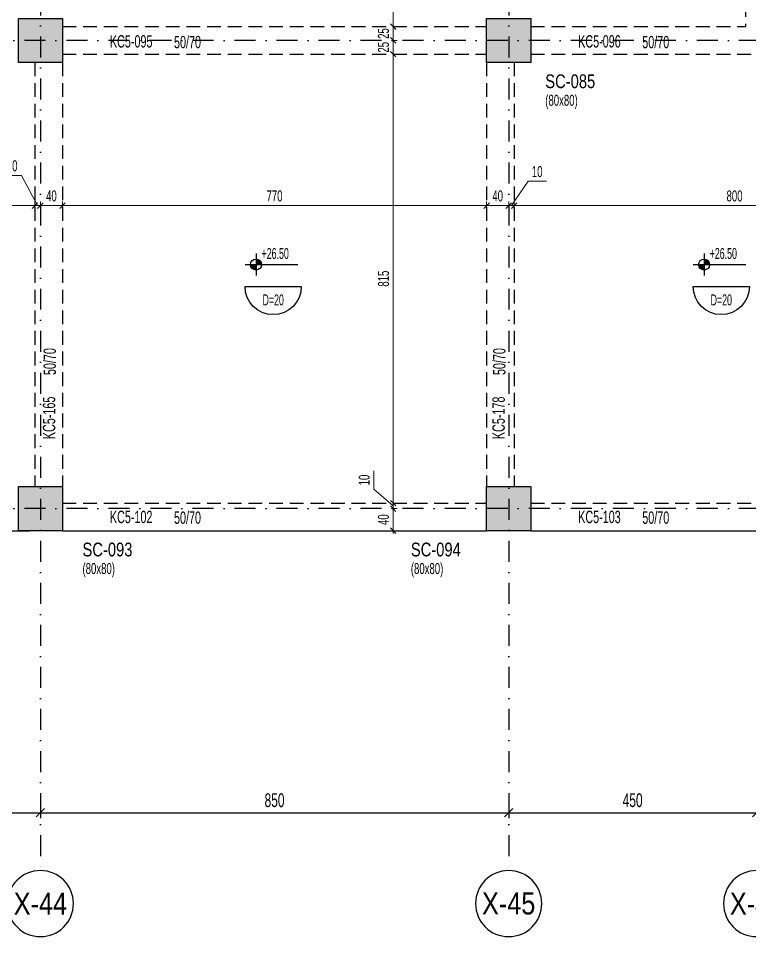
# Model space of a CAD drawing. Header units: millimetres. Extents: x -10495 to 38910, y -777 to 43288.
# Drawn here: x 3360 to 4687, y -777 to 890 of the extents above; entities that cross this region are included whole.
import ezdxf
from ezdxf.enums import TextEntityAlignment as Align

# ---------------------------------------------------------------- set-up
doc = ezdxf.new("R2010")
doc.units = ezdxf.units.MM
doc.header["$LTSCALE"] = 100
doc.header["$PDSIZE"] = -100
doc.linetypes.add('DASHDOT', pattern=[25.4, 12.7, -6.35, 0, -6.35])
doc.linetypes.add('HIDDEN', pattern=[0.375, 0.25, -0.125])
for name, color, linetype in [('AKS BALON_ULK', 9, 'Continuous'), ('AKS YAZI_ULK', 20, 'Continuous'), ('AKS_ULK', 8, 'DASHDOT'), ('KOLON-PERDE CEKIRDEK_ULK', 4, 'Continuous'), ('KOT_ULK', 7, 'Continuous'), ('OLCU DIS_ULK', 7, 'Continuous'), ('PARAPET_ULK', 248, 'Continuous'), ('TARAMA SOLID_ULK', 251, 'Continuous')]:
    doc.layers.add(name, color=color, linetype=linetype)
for name, color, linetype, lineweight in [('DOSEME ISMI_ULK', 244, 'Continuous', 25), ('KIRIS BOYUT_ULK', 232, 'Continuous', 13), ('KIRIS CIZGI DUZ_ULK', 41, 'Continuous', 25), ('KIRIS CIZGI KESIK_ULK', 41, 'HIDDEN', 25), ('KIRIS ISIM_ULK', 221, 'Continuous', 13), ('KOLON BOYUT_ULK', 255, 'Continuous', 13), ('KOLON ISIM_ULK', 91, 'Continuous', 13), ('OLCU IC_ULK', 146, 'Continuous', 18)]:
    doc.layers.add(name, color=color, linetype=linetype, lineweight=lineweight)
doc.styles.add('ULK-SIMPLXTW.shx', font='ARIALN.TTF')
doc.styles.add('ulkr-simplxtw.shx', font='ulkr-simplxtw.shx', dxfattribs={"width": 0.65})
doc.dimstyles.new('1-100-DIS_ULK', dxfattribs={"dimscale": 100, "dimtxt": 0.25, "dimasz": 0.15, "dimexe": 0.1, "dimexo": 0.1, "dimgap": 0.1, "dimtad": 1, "dimdec": 0, "dimzin": 9, "dimdsep": 46, "dimtxsty": 'ulkr-simplxtw.shx', "dimblk": 'OBLIQUE', "dimcen": 0.1, "dimdle": 0.11, "dimclrd": 256, "dimclre": 256, "dimclrt": 3, "dimadec": 0, "dimazin": 0, "dimtfac": 1, "dimtdec": 0, "dimtix": 1, "dimtmove": 1, "dimatfit": 3, "dimldrblk": 'OBLIQUE', "dimfxl": 1, "dimtolj": 1, "dimtzin": 12, "dimarcsym": 0})
doc.dimstyles.new('1-100-IC_ULK', dxfattribs={"dimscale": 10, "dimtxt": 2, "dimasz": 1, "dimexe": 0.75, "dimexo": 1, "dimgap": 0.75, "dimtad": 1, "dimdec": 1, "dimzin": 9, "dimdsep": 46, "dimtxsty": 'ulkr-simplxtw.shx', "dimblk": 'OBLIQUE', "dimcen": 0.1, "dimdle": 0.5, "dimclrd": 146, "dimclre": 146, "dimclrt": 2, "dimadec": 0, "dimazin": 2, "dimtfac": 1, "dimtdec": 1, "dimtix": 1, "dimtmove": 2, "dimatfit": 3, "dimldrblk": 'OBLIQUE', "dimfxl": 1, "dimtolj": 1, "dimtzin": 0, "dimlwd": -1, "dimlwe": -1, "dimarcsym": 0})

# ---------------------------------------------------------------- blocks, each defined once
blk = doc.blocks.new('AKS SEMBOL_ULK')
at = {"layer": 'AKS BALON_ULK', "linetype": 'ByBlock'}
blk.add_circle((0, -41.2), 60, dxfattribs=at)
at = {"layer": 'AKS YAZI_ULK', "style": 'ULK-SIMPLXTW.shx'}
blk.add_attdef('1', text='', height=40, dxfattribs=at).set_placement((0, -41.2), align=Align.MIDDLE)
blk = doc.blocks.new('_Oblique')
at = {"color": 0, "linetype": 'ByBlock', "lineweight": -2}
blk.add_line((-0.5, -0.5), (0.5, 0.5), dxfattribs=at)
blk = doc.blocks.new('*D1397')
at = {"layer": 'Defpoints', "color": 0, "transparency": 16777216}
for p in [(2550, -531.9), (3400, -531.9), (3400, -551.9)]:
    blk.add_point(p, dxfattribs=at)
at = {"layer": 'OLCU DIS_ULK', "lineweight": -2, "transparency": 16777216}
for p, q in [((2550, -541.9), (2550, -561.9)), ((3400, -541.9), (3400, -561.9)), ((2539, -551.9), (3411, -551.9))]:
    blk.add_line(p, q, dxfattribs=at)
at = {"layer": 'OLCU DIS_ULK', "lineweight": -2, "transparency": 16777216, "xscale": 15, "yscale": 15, "zscale": 15, "rotation": 180}
blk.add_blockref('_Oblique', (2550, -551.9), dxfattribs=at)
at = {"layer": 'OLCU DIS_ULK', "lineweight": -2, "transparency": 16777216, "xscale": 15, "yscale": 15, "zscale": 15}
blk.add_blockref('_Oblique', (3400, -551.9), dxfattribs=at)
at = {"layer": 'OLCU DIS_ULK', "color": 3, "transparency": 16777216, "insert": (2975, -529.4), "char_height": 25, "attachment_point": 5, "style": 'ulkr-simplxtw.shx'}
blk.add_mtext('\\A1;850', dxfattribs=at)
blk = doc.blocks.new('*D1400')
at = {"layer": 'Defpoints', "color": 0, "transparency": 16777216}
for p in [(3400, -531.9), (4250, -531.9), (4250, -551.9)]:
    blk.add_point(p, dxfattribs=at)
at = {"layer": 'OLCU DIS_ULK', "lineweight": -2, "transparency": 16777216}
for p, q in [((3400, -541.9), (3400, -561.9)), ((4250, -541.9), (4250, -561.9)), ((3389, -551.9), (4261, -551.9))]:
    blk.add_line(p, q, dxfattribs=at)
at = {"layer": 'OLCU DIS_ULK', "lineweight": -2, "transparency": 16777216, "xscale": 15, "yscale": 15, "zscale": 15, "rotation": 180}
blk.add_blockref('_Oblique', (3400, -551.9), dxfattribs=at)
at = {"layer": 'OLCU DIS_ULK', "lineweight": -2, "transparency": 16777216, "xscale": 15, "yscale": 15, "zscale": 15}
blk.add_blockref('_Oblique', (4250, -551.9), dxfattribs=at)
at = {"layer": 'OLCU DIS_ULK', "color": 3, "transparency": 16777216, "insert": (3825, -529.4), "char_height": 25, "attachment_point": 5, "style": 'ulkr-simplxtw.shx'}
blk.add_mtext('\\A1;850', dxfattribs=at)
blk = doc.blocks.new('*D1403')
at = {"layer": 'Defpoints', "color": 0, "transparency": 16777216}
for p in [(4250, -531.9), (4700, -531.9), (4700, -551.9)]:
    blk.add_point(p, dxfattribs=at)
at = {"layer": 'OLCU DIS_ULK', "lineweight": -2, "transparency": 16777216}
for p, q in [((4250, -541.9), (4250, -561.9)), ((4700, -541.9), (4700, -561.9)), ((4239, -551.9), (4711, -551.9))]:
    blk.add_line(p, q, dxfattribs=at)
at = {"layer": 'OLCU DIS_ULK', "lineweight": -2, "transparency": 16777216, "xscale": 15, "yscale": 15, "zscale": 15, "rotation": 180}
blk.add_blockref('_Oblique', (4250, -551.9), dxfattribs=at)
at = {"layer": 'OLCU DIS_ULK', "lineweight": -2, "transparency": 16777216, "xscale": 15, "yscale": 15, "zscale": 15}
blk.add_blockref('_Oblique', (4700, -551.9), dxfattribs=at)
at = {"layer": 'OLCU DIS_ULK', "color": 3, "transparency": 16777216, "insert": (4475, -529.4), "char_height": 25, "attachment_point": 5, "style": 'ulkr-simplxtw.shx'}
blk.add_mtext('\\A1;450', dxfattribs=at)
blk = doc.blocks.new('*U20')
at = {"layer": 'KOT_ULK'}
h = blk.add_hatch(color=251, dxfattribs=at)
h.dxf.hatch_style = 1
h.paths.add_polyline_path([(0, 0), (-10, 0, 0.414214), (0, -10)])
h = blk.add_hatch(color=251, dxfattribs=at)
h.dxf.hatch_style = 1
h.paths.add_polyline_path([(10, 0, 0.414214), (0, 10), (0, 0)])
at = {"layer": 'KOT_ULK', "color": 12}
for p, q in [((0, 20), (0, -20)), ((-20, 0), (75.6, 0))]:
    blk.add_line(p, q, dxfattribs=at)
blk.add_circle((0, 0), 10, dxfattribs=at)
at = {"layer": 'KOT_ULK', "style": 'ulkr-simplxtw.shx', "width": 0.6}
for tag, p in [('6', (10, 145)), ('5', (10, 118)), ('4', (10, 91)), ('3', (10, 64)), ('2', (10, 37)), ('1', (10, 10))]:
    blk.add_attdef(tag, p, '', height=20, dxfattribs=at)
at = {"layer": 'KOT_ULK', "color": 242, "style": 'ulkr-simplxtw.shx', "width": 0.65}
blk.add_attdef('NOT', text='', height=20, dxfattribs=at).set_placement((14.8, -10), align=Align.TOP_LEFT)
blk = doc.blocks.new('Döşeme kalınğı_ULK')
at = {"layer": 'DOSEME ISMI_ULK', "color": 12}
blk.add_lwpolyline([(51, 0, -1), (-51, 0)], format="xyb", close=True, dxfattribs=at)
at = {"layer": 'DOSEME ISMI_ULK', "style": 'ulkr-simplxtw.shx', "width": 0.6}
blk.add_attdef('1', text='', height=20, dxfattribs=at).set_placement((0, -14.2), align=Align.TOP_CENTER)
blk = doc.blocks.new('*U31')
at = {"layer": 'KOLON BOYUT_ULK', "style": 'ulkr-simplxtw.shx', "width": 0.65}
blk.add_attdef('2', text='', height=20, dxfattribs=at).set_placement((0, -37), align=Align.TOP_LEFT)
at = {"layer": 'KOLON ISIM_ULK', "style": 'ulkr-simplxtw.shx', "width": 0.8}
blk.add_attdef('1', text='', height=25, dxfattribs=at).set_placement((0, 0), align=Align.TOP_LEFT)
blk = doc.blocks.new('*D1324')
at = {"layer": 'Defpoints', "color": 0, "transparency": 16777216}
for p in [(4015.3, 0), (4040.3, 0), (4015.3, -40)]:
    blk.add_point(p, dxfattribs=at)
at = {"layer": 'OLCU IC_ULK', "color": 146, "transparency": 16777216}
blk.add_line((4040.3, -45), (4040.3, 5), dxfattribs=at)
at = {"layer": 'OLCU IC_ULK', "color": 146, "linetype": 'Continuous', "transparency": 16777216}
for p, q in [((4040.3, 0), (4047.8, 0)), ((4040.3, -40), (4047.8, -40))]:
    blk.add_line(p, q, dxfattribs=at)
at = {"layer": 'OLCU IC_ULK', "color": 146, "transparency": 16777216, "xscale": 10, "yscale": 10, "zscale": 10}
for p, rotation in [((4040.3, 0), 90), ((4040.3, -40), 270)]:
    blk.add_blockref('_Oblique', p, dxfattribs=dict(at, rotation=rotation))
at = {"layer": 'OLCU IC_ULK', "color": 2, "transparency": 16777216, "insert": (4022.8, -20), "char_height": 20, "attachment_point": 5, "rotation": 90, "style": 'ulkr-simplxtw.shx'}
blk.add_mtext('\\A1;40', dxfattribs=at)
blk = doc.blocks.new('*D1325')
at = {"layer": 'Defpoints', "color": 0, "transparency": 16777216}
for p in [(4015.3, 10), (4015.3, 0), (4040.3, 10)]:
    blk.add_point(p, dxfattribs=at)
at = {"layer": 'OLCU IC_ULK', "color": 146, "transparency": 16777216}
for p, q in [((4005.3, 35.2), (4005.3, 68.8)), ((4040.3, 5), (4005.3, 35.2)), ((4040.3, 10), (4040.3, 20)), ((4040.3, 0), (4040.3, 10)), ((4040.3, 0), (4040.3, 10)), ((4040.3, 0), (4040.3, -10))]:
    blk.add_line(p, q, dxfattribs=at)
at = {"layer": 'OLCU IC_ULK', "color": 146, "linetype": 'Continuous', "transparency": 16777216}
for p, q in [((4040.3, 10), (4047.8, 10)), ((4040.3, 0), (4047.8, 0))]:
    blk.add_line(p, q, dxfattribs=at)
at = {"layer": 'OLCU IC_ULK', "color": 146, "transparency": 16777216, "xscale": 10, "yscale": 10, "zscale": 10}
for p, rotation in [((4040.3, 10), 270), ((4040.3, 0), 90)]:
    blk.add_blockref('_Oblique', p, dxfattribs=dict(at, rotation=rotation))
at = {"layer": 'OLCU IC_ULK', "color": 2, "transparency": 16777216, "insert": (3987.8, 52), "char_height": 20, "attachment_point": 5, "rotation": 90, "style": 'ulkr-simplxtw.shx'}
blk.add_mtext('\\A1;10', dxfattribs=at)
blk = doc.blocks.new('*D1326')
at = {"layer": 'Defpoints', "color": 0, "transparency": 16777216}
for p in [(4015.3, 825), (4040.3, 825), (4015.3, 10)]:
    blk.add_point(p, dxfattribs=at)
at = {"layer": 'OLCU IC_ULK', "color": 146, "transparency": 16777216}
blk.add_line((4040.3, 5), (4040.3, 830), dxfattribs=at)
at = {"layer": 'OLCU IC_ULK', "color": 146, "linetype": 'Continuous', "transparency": 16777216}
for p, q in [((4040.3, 825), (4047.8, 825)), ((4040.3, 10), (4047.8, 10))]:
    blk.add_line(p, q, dxfattribs=at)
at = {"layer": 'OLCU IC_ULK', "color": 146, "transparency": 16777216, "xscale": 10, "yscale": 10, "zscale": 10}
for p, rotation in [((4040.3, 825), 90), ((4040.3, 10), 270)]:
    blk.add_blockref('_Oblique', p, dxfattribs=dict(at, rotation=rotation))
at = {"layer": 'OLCU IC_ULK', "color": 2, "transparency": 16777216, "insert": (4022.8, 417.5), "char_height": 20, "attachment_point": 5, "rotation": 90, "style": 'ulkr-simplxtw.shx'}
blk.add_mtext('\\A1;815', dxfattribs=at)
blk = doc.blocks.new('*D1327')
at = {"layer": 'Defpoints', "color": 0, "transparency": 16777216}
for p in [(4015.3, 850), (4040.3, 850), (4015.3, 825)]:
    blk.add_point(p, dxfattribs=at)
at = {"layer": 'OLCU IC_ULK', "color": 146, "transparency": 16777216}
for p, q in [((4040.3, 850), (4040.3, 860)), ((4040.3, 825), (4040.3, 850)), ((4040.3, 825), (4040.3, 815))]:
    blk.add_line(p, q, dxfattribs=at)
at = {"layer": 'OLCU IC_ULK', "color": 146, "linetype": 'Continuous', "transparency": 16777216}
for p, q in [((4040.3, 850), (4047.8, 850)), ((4040.3, 825), (4047.8, 825))]:
    blk.add_line(p, q, dxfattribs=at)
at = {"layer": 'OLCU IC_ULK', "color": 146, "transparency": 16777216, "xscale": 10, "yscale": 10, "zscale": 10}
for p, rotation in [((4040.3, 850), 270), ((4040.3, 825), 90)]:
    blk.add_blockref('_Oblique', p, dxfattribs=dict(at, rotation=rotation))
at = {"layer": 'OLCU IC_ULK', "color": 2, "transparency": 16777216, "insert": (4022.8, 837.5), "char_height": 20, "attachment_point": 5, "rotation": 90, "style": 'ulkr-simplxtw.shx'}
blk.add_mtext('\\A1;25', dxfattribs=at)
blk = doc.blocks.new('*D1328')
at = {"layer": 'Defpoints', "color": 0, "transparency": 16777216}
for p in [(4015.3, 875), (4040.3, 875), (4015.3, 850)]:
    blk.add_point(p, dxfattribs=at)
at = {"layer": 'OLCU IC_ULK', "color": 146, "transparency": 16777216}
for p, q in [((4040.3, 875), (4040.3, 885)), ((4040.3, 850), (4040.3, 875)), ((4040.3, 850), (4040.3, 840))]:
    blk.add_line(p, q, dxfattribs=at)
at = {"layer": 'OLCU IC_ULK', "color": 146, "linetype": 'Continuous', "transparency": 16777216}
for p, q in [((4040.3, 875), (4047.8, 875)), ((4040.3, 850), (4047.8, 850))]:
    blk.add_line(p, q, dxfattribs=at)
at = {"layer": 'OLCU IC_ULK', "color": 146, "transparency": 16777216, "xscale": 10, "yscale": 10, "zscale": 10}
for p, rotation in [((4040.3, 875), 270), ((4040.3, 850), 90)]:
    blk.add_blockref('_Oblique', p, dxfattribs=dict(at, rotation=rotation))
at = {"layer": 'OLCU IC_ULK', "color": 2, "transparency": 16777216, "insert": (4022.8, 862.5), "char_height": 20, "attachment_point": 5, "rotation": 90, "style": 'ulkr-simplxtw.shx'}
blk.add_mtext('\\A1;25', dxfattribs=at)
blk = doc.blocks.new('*D1329')
at = {"layer": 'Defpoints', "color": 0, "transparency": 16777216}
for p in [(4015.3, 1330), (4040.3, 1330), (4015.3, 875)]:
    blk.add_point(p, dxfattribs=at)
at = {"layer": 'OLCU IC_ULK', "color": 146, "transparency": 16777216}
blk.add_line((4040.3, 870), (4040.3, 1335), dxfattribs=at)
at = {"layer": 'OLCU IC_ULK', "color": 146, "linetype": 'Continuous', "transparency": 16777216}
for p, q in [((4040.3, 1330), (4047.8, 1330)), ((4040.3, 875), (4047.8, 875))]:
    blk.add_line(p, q, dxfattribs=at)
at = {"layer": 'OLCU IC_ULK', "color": 146, "transparency": 16777216, "xscale": 10, "yscale": 10, "zscale": 10}
for p, rotation in [((4040.3, 1330), 90), ((4040.3, 875), 270)]:
    blk.add_blockref('_Oblique', p, dxfattribs=dict(at, rotation=rotation))
at = {"layer": 'OLCU IC_ULK', "color": 2, "transparency": 16777216, "insert": (4022.8, 1102.5), "char_height": 20, "attachment_point": 5, "rotation": 90, "style": 'ulkr-simplxtw.shx'}
blk.add_mtext('\\A1;455', dxfattribs=at)
blk = doc.blocks.new('*D1311')
at = {"layer": 'Defpoints', "color": 0, "transparency": 16777216}
for p in [(3390, 550.1), (2560, 515.5), (3390, 515.5)]:
    blk.add_point(p, dxfattribs=at)
at = {"layer": 'OLCU IC_ULK', "color": 146, "transparency": 16777216}
blk.add_line((2555, 550.1), (3395, 550.1), dxfattribs=at)
at = {"layer": 'OLCU IC_ULK', "color": 146, "linetype": 'Continuous', "transparency": 16777216}
for p, q in [((2560, 525.5), (2560, 557.6)), ((3390, 525.5), (3390, 557.6))]:
    blk.add_line(p, q, dxfattribs=at)
at = {"layer": 'OLCU IC_ULK', "color": 146, "transparency": 16777216, "xscale": 10, "yscale": 10, "zscale": 10, "rotation": 180}
blk.add_blockref('_Oblique', (2560, 550.1), dxfattribs=at)
at = {"layer": 'OLCU IC_ULK', "color": 146, "transparency": 16777216, "xscale": 10, "yscale": 10, "zscale": 10}
blk.add_blockref('_Oblique', (3390, 550.1), dxfattribs=at)
at = {"layer": 'OLCU IC_ULK', "color": 2, "transparency": 16777216, "insert": (2975, 567.6), "char_height": 20, "attachment_point": 5, "style": 'ulkr-simplxtw.shx'}
blk.add_mtext('\\A1;830', dxfattribs=at)
blk = doc.blocks.new('*D1312')
at = {"layer": 'Defpoints', "color": 0, "transparency": 16777216}
for p in [(3400, 550.1), (3390, 515.5), (3400, 515.5)]:
    blk.add_point(p, dxfattribs=at)
at = {"layer": 'OLCU IC_ULK', "color": 146, "transparency": 16777216}
for p, q in [((3365.5, 604.8), (3331.9, 604.8)), ((3395, 550.1), (3365.5, 604.8)), ((3390, 550.1), (3380, 550.1)), ((3390, 550.1), (3400, 550.1)), ((3390, 550.1), (3400, 550.1)), ((3400, 550.1), (3410, 550.1))]:
    blk.add_line(p, q, dxfattribs=at)
at = {"layer": 'OLCU IC_ULK', "color": 146, "linetype": 'Continuous', "transparency": 16777216}
for p, q in [((3390, 525.5), (3390, 557.6)), ((3400, 525.5), (3400, 557.6))]:
    blk.add_line(p, q, dxfattribs=at)
at = {"layer": 'OLCU IC_ULK', "color": 146, "transparency": 16777216, "xscale": 10, "yscale": 10, "zscale": 10}
blk.add_blockref('_Oblique', (3390, 550.1), dxfattribs=at)
at = {"layer": 'OLCU IC_ULK', "color": 146, "transparency": 16777216, "xscale": 10, "yscale": 10, "zscale": 10, "rotation": 180}
blk.add_blockref('_Oblique', (3400, 550.1), dxfattribs=at)
at = {"layer": 'OLCU IC_ULK', "color": 2, "transparency": 16777216, "insert": (3348.7, 622.3), "char_height": 20, "attachment_point": 5, "style": 'ulkr-simplxtw.shx'}
blk.add_mtext('\\A1;10', dxfattribs=at)
blk = doc.blocks.new('*D1313')
at = {"layer": 'Defpoints', "color": 0, "transparency": 16777216}
for p in [(3440, 550.1), (3400, 515.5), (3440, 515.5)]:
    blk.add_point(p, dxfattribs=at)
at = {"layer": 'OLCU IC_ULK', "color": 146, "transparency": 16777216}
blk.add_line((3395, 550.1), (3445, 550.1), dxfattribs=at)
at = {"layer": 'OLCU IC_ULK', "color": 146, "linetype": 'Continuous', "transparency": 16777216}
for p, q in [((3400, 525.5), (3400, 557.6)), ((3440, 525.5), (3440, 557.6))]:
    blk.add_line(p, q, dxfattribs=at)
at = {"layer": 'OLCU IC_ULK', "color": 146, "transparency": 16777216, "xscale": 10, "yscale": 10, "zscale": 10, "rotation": 180}
blk.add_blockref('_Oblique', (3400, 550.1), dxfattribs=at)
at = {"layer": 'OLCU IC_ULK', "color": 146, "transparency": 16777216, "xscale": 10, "yscale": 10, "zscale": 10}
blk.add_blockref('_Oblique', (3440, 550.1), dxfattribs=at)
at = {"layer": 'OLCU IC_ULK', "color": 2, "transparency": 16777216, "insert": (3420, 567.6), "char_height": 20, "attachment_point": 5, "style": 'ulkr-simplxtw.shx'}
blk.add_mtext('\\A1;40', dxfattribs=at)
blk = doc.blocks.new('*D1314')
at = {"layer": 'Defpoints', "color": 0, "transparency": 16777216}
for p in [(4210, 550.1), (3440, 515.5), (4210, 515.5)]:
    blk.add_point(p, dxfattribs=at)
at = {"layer": 'OLCU IC_ULK', "color": 146, "transparency": 16777216}
blk.add_line((3435, 550.1), (4215, 550.1), dxfattribs=at)
at = {"layer": 'OLCU IC_ULK', "color": 146, "linetype": 'Continuous', "transparency": 16777216}
for p, q in [((3440, 525.5), (3440, 557.6)), ((4210, 525.5), (4210, 557.6))]:
    blk.add_line(p, q, dxfattribs=at)
at = {"layer": 'OLCU IC_ULK', "color": 146, "transparency": 16777216, "xscale": 10, "yscale": 10, "zscale": 10, "rotation": 180}
blk.add_blockref('_Oblique', (3440, 550.1), dxfattribs=at)
at = {"layer": 'OLCU IC_ULK', "color": 146, "transparency": 16777216, "xscale": 10, "yscale": 10, "zscale": 10}
blk.add_blockref('_Oblique', (4210, 550.1), dxfattribs=at)
at = {"layer": 'OLCU IC_ULK', "color": 2, "transparency": 16777216, "insert": (3825, 567.6), "char_height": 20, "attachment_point": 5, "style": 'ulkr-simplxtw.shx'}
blk.add_mtext('\\A1;770', dxfattribs=at)
blk = doc.blocks.new('*D1315')
at = {"layer": 'Defpoints', "color": 0, "transparency": 16777216}
for p in [(4250, 550.1), (4210, 515.5), (4250, 515.5)]:
    blk.add_point(p, dxfattribs=at)
at = {"layer": 'OLCU IC_ULK', "color": 146, "transparency": 16777216}
blk.add_line((4205, 550.1), (4255, 550.1), dxfattribs=at)
at = {"layer": 'OLCU IC_ULK', "color": 146, "linetype": 'Continuous', "transparency": 16777216}
for p, q in [((4210, 525.5), (4210, 557.6)), ((4250, 525.5), (4250, 557.6))]:
    blk.add_line(p, q, dxfattribs=at)
at = {"layer": 'OLCU IC_ULK', "color": 146, "transparency": 16777216, "xscale": 10, "yscale": 10, "zscale": 10, "rotation": 180}
blk.add_blockref('_Oblique', (4210, 550.1), dxfattribs=at)
at = {"layer": 'OLCU IC_ULK', "color": 146, "transparency": 16777216, "xscale": 10, "yscale": 10, "zscale": 10}
blk.add_blockref('_Oblique', (4250, 550.1), dxfattribs=at)
at = {"layer": 'OLCU IC_ULK', "color": 2, "transparency": 16777216, "insert": (4230, 567.6), "char_height": 20, "attachment_point": 5, "style": 'ulkr-simplxtw.shx'}
blk.add_mtext('\\A1;40', dxfattribs=at)
blk = doc.blocks.new('*D1316')
at = {"layer": 'Defpoints', "color": 0, "transparency": 16777216}
for p in [(4260, 550.1), (4250, 515.5), (4260, 515.5)]:
    blk.add_point(p, dxfattribs=at)
at = {"layer": 'OLCU IC_ULK', "color": 146, "transparency": 16777216}
for p, q in [((4255, 550.1), (4285.1, 594.2)), ((4285.1, 594.2), (4318.6, 594.2)), ((4250, 550.1), (4240, 550.1)), ((4250, 550.1), (4260, 550.1)), ((4250, 550.1), (4260, 550.1)), ((4260, 550.1), (4270, 550.1))]:
    blk.add_line(p, q, dxfattribs=at)
at = {"layer": 'OLCU IC_ULK', "color": 146, "linetype": 'Continuous', "transparency": 16777216}
for p, q in [((4250, 525.5), (4250, 557.6)), ((4260, 525.5), (4260, 557.6))]:
    blk.add_line(p, q, dxfattribs=at)
at = {"layer": 'OLCU IC_ULK', "color": 146, "transparency": 16777216, "xscale": 10, "yscale": 10, "zscale": 10}
blk.add_blockref('_Oblique', (4250, 550.1), dxfattribs=at)
at = {"layer": 'OLCU IC_ULK', "color": 146, "transparency": 16777216, "xscale": 10, "yscale": 10, "zscale": 10, "rotation": 180}
blk.add_blockref('_Oblique', (4260, 550.1), dxfattribs=at)
at = {"layer": 'OLCU IC_ULK', "color": 2, "transparency": 16777216, "insert": (4301.8, 611.7), "char_height": 20, "attachment_point": 5, "style": 'ulkr-simplxtw.shx'}
blk.add_mtext('\\A1;10', dxfattribs=at)
blk = doc.blocks.new('*D1317')
at = {"layer": 'Defpoints', "color": 0, "transparency": 16777216}
for p in [(5060, 550.1), (4260, 515.5), (5060, 515.5)]:
    blk.add_point(p, dxfattribs=at)
at = {"layer": 'OLCU IC_ULK', "color": 146, "transparency": 16777216}
blk.add_line((4255, 550.1), (5065, 550.1), dxfattribs=at)
at = {"layer": 'OLCU IC_ULK', "color": 146, "linetype": 'Continuous', "transparency": 16777216}
for p, q in [((4260, 525.5), (4260, 557.6)), ((5060, 525.5), (5060, 557.6))]:
    blk.add_line(p, q, dxfattribs=at)
at = {"layer": 'OLCU IC_ULK', "color": 146, "transparency": 16777216, "xscale": 10, "yscale": 10, "zscale": 10, "rotation": 180}
blk.add_blockref('_Oblique', (4260, 550.1), dxfattribs=at)
at = {"layer": 'OLCU IC_ULK', "color": 146, "transparency": 16777216, "xscale": 10, "yscale": 10, "zscale": 10}
blk.add_blockref('_Oblique', (5060, 550.1), dxfattribs=at)
at = {"layer": 'OLCU IC_ULK', "color": 2, "transparency": 16777216, "insert": (4660, 567.6), "char_height": 20, "attachment_point": 5, "style": 'ulkr-simplxtw.shx'}
blk.add_mtext('\\A1;800', dxfattribs=at)
blk = doc.blocks.new('Kiriş_Sembol_ULK')
at = {"layer": 'KIRIS BOYUT_ULK', "style": 'ulkr-simplxtw.shx', "width": 0.65}
blk.add_attdef('B', text='', height=25, dxfattribs=at).set_placement((21, 0.4), align=Align.MIDDLE_LEFT)
at = {"layer": 'KIRIS ISIM_ULK', "style": 'ulkr-simplxtw.shx', "width": 0.65}
blk.add_attdef('K', text='', height=25, dxfattribs=at).set_placement((-18.2, 12.9), align=Align.TOP_RIGHT)

msp = doc.modelspace()

# ---------------------------------------------------------------- hatches: boundary and pattern name
at = {"layer": 'TARAMA SOLID_ULK'}
h = msp.add_hatch(color=256, dxfattribs=at)
h.dxf.hatch_style = 1
h.paths.add_polyline_path([(3440, 810), (3360, 810), (3360, 890), (3440, 890)])
h = msp.add_hatch(color=256, dxfattribs=at)
h.dxf.hatch_style = 1
h.paths.add_polyline_path([(4290, 810), (4210, 810), (4210, 890), (4290, 890)])
h = msp.add_hatch(color=256, dxfattribs=at)
h.dxf.hatch_style = 1
h.paths.add_polyline_path([(3440, -40), (3360, -40), (3360, 40), (3440, 40)])
h = msp.add_hatch(color=256, dxfattribs=at)
h.dxf.hatch_style = 1
h.paths.add_polyline_path([(4290, -40), (4210, -40), (4210, 40), (4290, 40)])

# ---------------------------------------------------------------- linework, layer by layer
at = {"layer": 'AKS_ULK', "ltscale": 0.03}
for points in [[(3400, 3909.14), (3400, -656.87)], [(4250, 3909.14), (4250, -656.87)], [(6766.16, 850), (-775.51, 850)], [(6766.16, 0), (-775.51, 0)]]:
    msp.add_lwpolyline(points, dxfattribs=at)
at = {"layer": 'KIRIS CIZGI DUZ_ULK'}
for p, q in [((2590, -40), (3360, -40)), ((3440, -40), (4210, -40)), ((4290, -40), (5060, -40))]:
    msp.add_line(p, q, dxfattribs=at)
at = {"layer": 'KIRIS CIZGI KESIK_ULK'}
for p, q in [((4680, 1330), (4680, 875)), ((3440, 875), (4210, 875)), ((4290, 875), (4680, 875)), ((3440, 825), (4210, 825)), ((4290, 825), (5060, 825)), ((3390, 810), (3390, 40)), ((3440, 810), (3440, 40)), ((4210, 810), (4210, 40)), ((4260, 810), (4260, 40)), ((3440, 10), (4210, 10)), ((4290, 10), (5060, 10))]:
    msp.add_line(p, q, dxfattribs=at)
at = {"layer": 'KOLON-PERDE CEKIRDEK_ULK'}
for points in [[(3440, 810), (3360, 810), (3360, 890), (3440, 890)], [(4290, 810), (4210, 810), (4210, 890), (4290, 890)], [(3440, -40), (3360, -40), (3360, 40), (3440, 40)], [(4290, -40), (4210, -40), (4210, 40), (4290, 40)]]:
    msp.add_lwpolyline(points, close=True, dxfattribs=at)
at = {"layer": 'PARAPET_ULK'}
msp.add_line((3360, -40), (3380, -40), dxfattribs=at)

# ---------------------------------------------------------------- block references
at = {"layer": 'AKS_ULK', "linetype": 'ByBlock'}
ref = msp.add_blockref('AKS SEMBOL_ULK', (3400, -758.12), dxfattribs=dict(at, xscale=-1, rotation=180))
ref.add_attrib('1', 'X-44', dxfattribs={"layer": 'AKS YAZI_ULK', "height": 40, "style": 'ULK-SIMPLXTW.shx'}).set_placement((3400, -716.87), align=Align.MIDDLE)
ref = msp.add_blockref('AKS SEMBOL_ULK', (4250, -758.12), dxfattribs=dict(at, xscale=-1, rotation=180))
ref.add_attrib('1', 'X-45', dxfattribs={"layer": 'AKS YAZI_ULK', "height": 40, "style": 'ULK-SIMPLXTW.shx'}).set_placement((4250, -716.87), align=Align.MIDDLE)
ref = msp.add_blockref('AKS SEMBOL_ULK', (4700, -758.12), dxfattribs=dict(at, xscale=-1, rotation=180))
ref.add_attrib('1', 'X-46', dxfattribs={"layer": 'AKS YAZI_ULK', "height": 40, "style": 'ULK-SIMPLXTW.shx'}).set_placement((4700, -716.87), align=Align.MIDDLE)
at = {"layer": 'DOSEME ISMI_ULK'}
for p in [(3822.54, 403.16), (4635.94, 403.16)]:
    msp.add_blockref('Döşeme kalınğı_ULK', p, dxfattribs=at).add_auto_attribs({'1': 'D=20'})
at = {"layer": 'KIRIS ISIM_ULK'}
ref = msp.add_blockref('Kiriş_Sembol_ULK', (3621.53, 846.56), dxfattribs=at)
ref.add_attrib('B', '50/70', dxfattribs={"layer": 'KIRIS BOYUT_ULK', "height": 22.5, "style": 'ulkr-simplxtw.shx', "width": 0.65}).set_placement((3642.54, 847), align=Align.MIDDLE_LEFT)
ref.add_attrib('K', 'KC5-095', dxfattribs={"height": 22.5, "style": 'ulkr-simplxtw.shx', "width": 0.65}).set_placement((3603.37, 859.5), align=Align.TOP_RIGHT)
ref = msp.add_blockref('Kiriş_Sembol_ULK', (4471.53, 846.56), dxfattribs=at)
ref.add_attrib('B', '50/70', dxfattribs={"layer": 'KIRIS BOYUT_ULK', "height": 22.5, "style": 'ulkr-simplxtw.shx', "width": 0.65}).set_placement((4492.54, 847), align=Align.MIDDLE_LEFT)
ref.add_attrib('K', 'KC5-096', dxfattribs={"height": 22.5, "style": 'ulkr-simplxtw.shx', "width": 0.65}).set_placement((4453.37, 859.5), align=Align.TOP_RIGHT)
ref = msp.add_blockref('Kiriş_Sembol_ULK', (3417.37, 221.53), dxfattribs=dict(at, rotation=90))
ref.add_attrib('B', '50/70', dxfattribs={"layer": 'KIRIS BOYUT_ULK', "height": 22.5, "rotation": 90, "style": 'ulkr-simplxtw.shx', "width": 0.65}).set_placement((3416.93, 242.54), align=Align.MIDDLE_LEFT)
ref.add_attrib('K', 'KC5-165', dxfattribs={"height": 22.5, "rotation": 90, "style": 'ulkr-simplxtw.shx', "width": 0.65}).set_placement((3404.43, 203.38), align=Align.TOP_RIGHT)
ref = msp.add_blockref('Kiriş_Sembol_ULK', (4233.4, 221.53), dxfattribs=dict(at, rotation=90))
ref.add_attrib('B', '50/70', dxfattribs={"layer": 'KIRIS BOYUT_ULK', "height": 22.5, "rotation": 90, "style": 'ulkr-simplxtw.shx', "width": 0.65}).set_placement((4232.95, 242.54), align=Align.MIDDLE_LEFT)
ref.add_attrib('K', 'KC5-178', dxfattribs={"height": 22.5, "rotation": 90, "style": 'ulkr-simplxtw.shx', "width": 0.65}).set_placement((4220.45, 203.38), align=Align.TOP_RIGHT)
ref = msp.add_blockref('Kiriş_Sembol_ULK', (3621.53, -16.72), dxfattribs=at)
ref.add_attrib('B', '50/70', dxfattribs={"layer": 'KIRIS BOYUT_ULK', "height": 22.5, "style": 'ulkr-simplxtw.shx', "width": 0.65}).set_placement((3642.54, -16.27), align=Align.MIDDLE_LEFT)
ref.add_attrib('K', 'KC5-102', dxfattribs={"height": 22.5, "style": 'ulkr-simplxtw.shx', "width": 0.65}).set_placement((3603.37, -3.77), align=Align.TOP_RIGHT)
ref = msp.add_blockref('Kiriş_Sembol_ULK', (4471.53, -16.72), dxfattribs=at)
ref.add_attrib('B', '50/70', dxfattribs={"layer": 'KIRIS BOYUT_ULK', "height": 22.5, "style": 'ulkr-simplxtw.shx', "width": 0.65}).set_placement((4492.54, -16.27), align=Align.MIDDLE_LEFT)
ref.add_attrib('K', 'KC5-103', dxfattribs={"height": 22.5, "style": 'ulkr-simplxtw.shx', "width": 0.65}).set_placement((4453.37, -3.77), align=Align.TOP_RIGHT)
at = {"layer": 'KOLON ISIM_ULK'}
for p, values in [((4316.42, 788.33), {'1': 'SC-085', '2': '(80x80)'}), ((3476.4, -61.67), {'1': 'SC-093', '2': '(80x80)'}), ((4072.44, -61.67), {'1': 'SC-094', '2': '(80x80)'})]:
    msp.add_blockref('*U31', p, dxfattribs=at).add_auto_attribs(values)
at = {"layer": 'KOT_ULK'}
ref = msp.add_blockref('*U20', (3791.44, 443.16), dxfattribs=at)
ref.add_attrib('1', '+26.50', (3801.44, 453.16), dxfattribs={"height": 20, "style": 'ulkr-simplxtw.shx', "width": 0.6})
ref = msp.add_blockref('*U20', (4604.85, 443.16), dxfattribs=at)
ref.add_attrib('1', '+26.50', (4614.85, 453.16), dxfattribs={"height": 20, "style": 'ulkr-simplxtw.shx', "width": 0.6})

# ---------------------------------------------------------------- dimensions: what is measured, and where the dimension line sits
at = {"layer": 'OLCU DIS_ULK'}
for base, p1, p2, picture, middle in [((3400, -551.87), (2550, -531.87), (3400, -531.87), '*D1397', (2975, -529.37)), ((4250, -551.87), (3400, -531.87), (4250, -531.87), '*D1400', (3825, -529.37)), ((4700, -551.87), (4250, -531.87), (4700, -531.87), '*D1403', (4475, -529.37))]:
    dim = msp.add_linear_dim(base=base, p1=p1, p2=p2, dimstyle='1-100-DIS_ULK', dxfattribs=at)
    dim.commit()
    dim.dimension.update_dxf_attribs({"geometry": picture, "text_midpoint": middle})
at = {"layer": 'OLCU IC_ULK'}
for base, p1, p2, picture, middle in [((4040.29, 1330), (4015.29, 875), (4015.29, 1330), '*D1329', (4022.79, 1102.5)), ((4040.29, 875), (4015.29, 850), (4015.29, 875), '*D1328', (4022.79, 862.5)), ((4040.29, 850), (4015.29, 825), (4015.29, 850), '*D1327', (4022.79, 837.5)), ((4040.29, 825), (4015.29, 10), (4015.29, 825), '*D1326', (4022.79, 417.5)), ((4040.29, 0), (4015.29, -40), (4015.29, 0), '*D1324', (4022.79, -20))]:
    dim = msp.add_linear_dim(base=base, p1=p1, p2=p2, angle=90, dimstyle='1-100-IC_ULK', override={"dimfxl": 0, "dimfxlon": 1}, dxfattribs=at)
    dim.commit()
    dim.dimension.update_dxf_attribs({"geometry": picture, "text_midpoint": middle})
for base, p1, p2, picture, middle in [((3400, 550.09), (3390, 515.49), (3400, 515.49), '*D1312', (3357.96, 604.77)), ((4260, 550.09), (4250, 515.49), (4260, 515.49), '*D1316', (4292.55, 594.15))]:
    dim = msp.add_linear_dim(base=base, p1=p1, p2=p2, dimstyle='1-100-IC_ULK', override={"dimtmove": 1, "dimfxl": 0}, dxfattribs=at)
    dim.commit()
    dim.dimension.update_dxf_attribs({"geometry": picture, "text_midpoint": middle, "dimtype": 160})
for base, p1, p2, picture, middle in [((3390, 550.09), (2560, 515.49), (3390, 515.49), '*D1311', (2975, 567.59)), ((3440, 550.09), (3400, 515.49), (3440, 515.49), '*D1313', (3420, 567.59)), ((4210, 550.09), (3440, 515.49), (4210, 515.49), '*D1314', (3825, 567.59)), ((4250, 550.09), (4210, 515.49), (4250, 515.49), '*D1315', (4230, 567.59)), ((5060, 550.09), (4260, 515.49), (5060, 515.49), '*D1317', (4660, 567.59))]:
    dim = msp.add_linear_dim(base=base, p1=p1, p2=p2, dimstyle='1-100-IC_ULK', override={"dimfxl": 0}, dxfattribs=at)
    dim.commit()
    dim.dimension.update_dxf_attribs({"geometry": picture, "text_midpoint": middle})
dim = msp.add_linear_dim(base=(4040.29, 10), p1=(4015.29, 0), p2=(4015.29, 10), angle=90, dimstyle='1-100-IC_ULK', override={"dimtmove": 1, "dimfxl": 0, "dimfxlon": 1}, dxfattribs=at)
dim.commit()
dim.dimension.update_dxf_attribs({"geometry": '*D1325', "text_midpoint": (4005.29, 42.72), "dimtype": 160})

doc.saveas('drawing.dxf')
